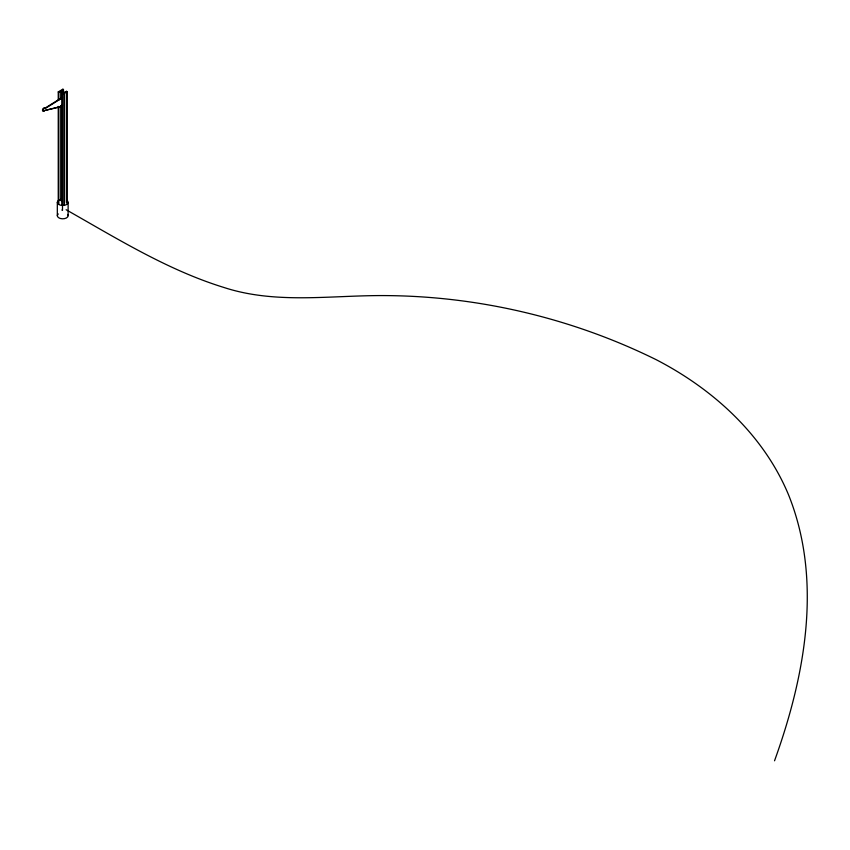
<?xml version="1.0" encoding="UTF-8"?>
<svg xmlns="http://www.w3.org/2000/svg" width="850" height="850" viewBox="0 0 850 850"><rect width="100%" height="100%" fill="white"/><g stroke="black" fill="none" stroke-linecap="round" stroke-linejoin="round"><path stroke-width="1.27" d="M57.322 215.698L57.322 202.481M774.531 760.793C804.876 676.685 822.97 580.901 788.651 495.093C763.714 434.934 713.246 389.194 656.211 359.699C571.349 317.783 476.51 295.587 381.82 295.577C329.216 295.524 275.092 304.172 223.943 287.481C167.577 270.087 117.109 238.584 66.119 209.738M43.679 110.808A1.657 0.956 -60 0 1 42.511 110.309A1.657 0.956 -60 0 1 43.361 108.322A1.657 0.956 -60 0 1 44.763 108.301L62.475 97.24M44.115 111.063A1.657 0.956 -60 0 1 42.946 110.564A1.657 0.956 -60 0 1 43.807 108.577A1.657 0.956 -60 0 1 45.199 108.545L62.337 97.824M58.246 99.801L58.246 91.896L62.889 89.207L63.474 89.547L63.474 93.5M58.246 91.896L58.831 92.236L63.474 89.547M61.912 204.754L61.912 94.01L66.555 91.322L67.15 91.662L67.15 203.724M61.912 94.01L62.496 94.35L67.15 91.662M62.358 105.219L59.872 106.654L43.945 110.744M62.486 105.644L60.307 106.909L43.924 110.638M61.912 210.024L62.496 210.364L62.496 94.35M68.127 202.438L68.127 215.698M66.555 91.322L66.555 202.066M64.558 203.224L64.558 92.48L61.476 90.706L61.476 98.611M63.973 204.882L63.973 92.82L60.892 91.046L60.892 98.951M62.889 89.207L62.889 91.843M61.476 105.209L61.476 201.45M60.892 105.549L60.892 200.462M58.831 92.236L58.831 100.141M58.831 106.728L58.831 204.287M58.246 106.399L58.246 203.947M66.767 200.281A5.408 3.124 0 0 1 65.599 204.988A5.408 3.124 0 0 1 57.736 203.554A5.408 3.124 0 0 1 61.476 199.314M67.681 214.455A5.408 3.124 0 0 1 62.199 218.801A5.408 3.124 0 0 1 58.268 213.934"/></g></svg>
